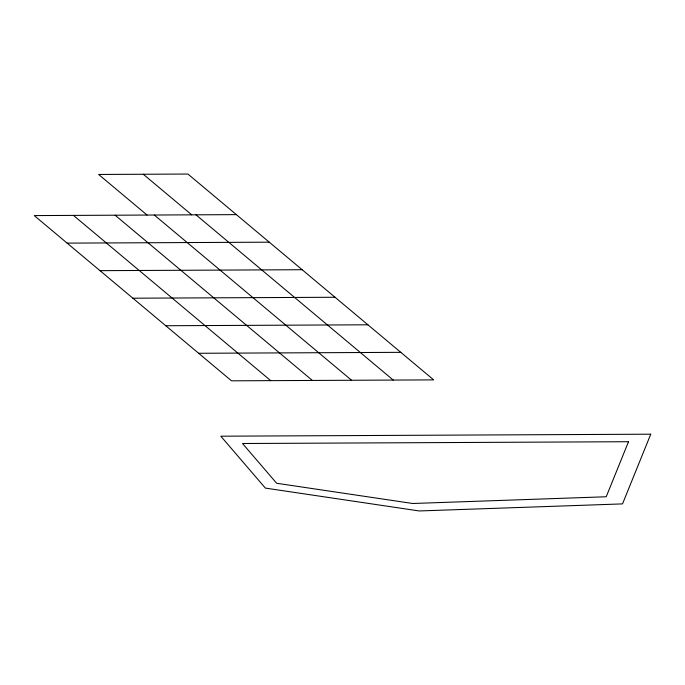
<?xml version="1.0" encoding="UTF-8"?>
<svg xmlns="http://www.w3.org/2000/svg" width="685" height="685" viewBox="0 0 685 685"><rect width="100%" height="100%" fill="white"/><g stroke="black" fill="none" stroke-linecap="round" stroke-linejoin="round"><path stroke-width="1.03" d="M236.393 214.636L34.25 215.587L231.53 380.826L433.673 379.884L187.921 174.041L98.623 174.461L147.087 215.056M67.13 243.124L269.274 242.182M100.01 270.661L302.154 269.719M132.89 298.206L335.033 297.264M165.77 325.743L367.913 324.801M198.65 353.28L400.793 352.338M195.961 214.825L393.241 380.072M143.276 174.247L191.74 214.85M154.305 215.022L351.585 380.261M115.106 215.201L312.386 380.449M73.449 215.398L270.729 380.646M628.513 441.714L606.216 496.762L412.712 503.492L276.654 483.267L242.524 443.512L628.513 441.714M650.75 434.196L622.519 503.895L419.246 510.959L265.378 488.097L220.818 436.199L650.75 434.196"/></g></svg>
